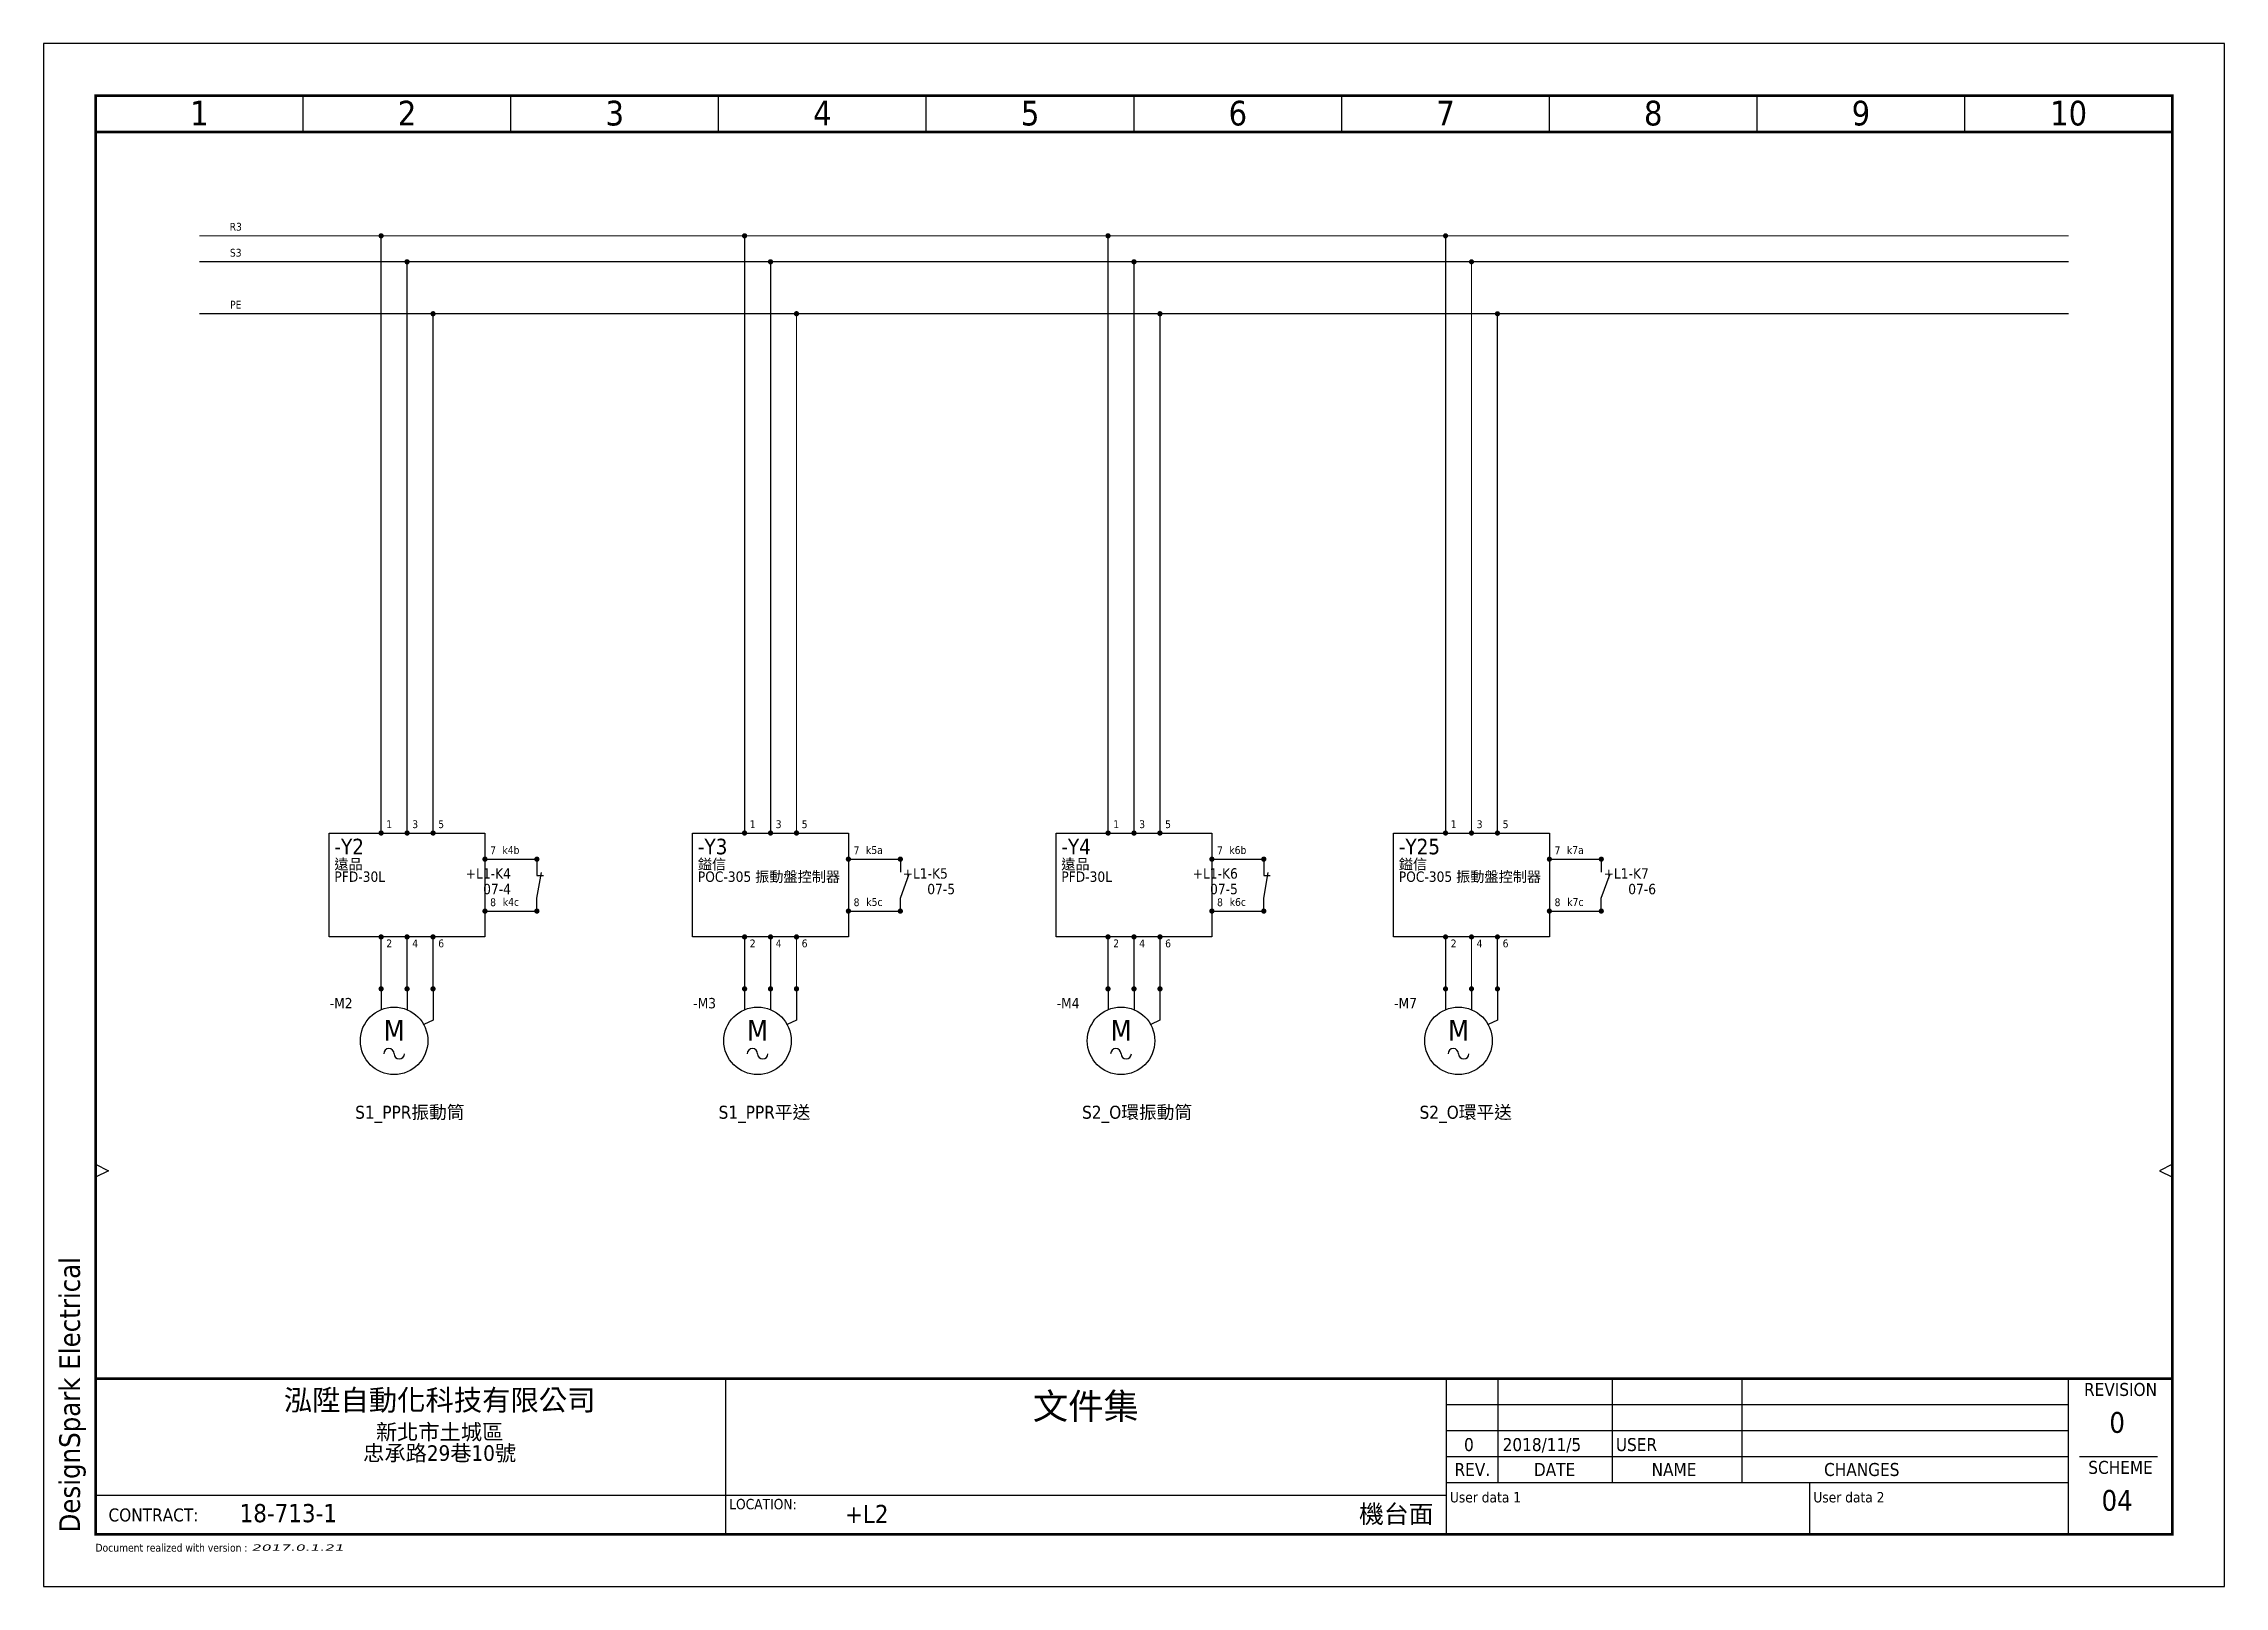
# Model space of a CAD drawing. Header units: millimetres. Extents: x 0 to 420, y 0 to 297.
import ezdxf
from ezdxf.enums import TextEntityAlignment as Align
from ezdxf.lldxf.tags import DXFTag

# ---------------------------------------------------------------- set-up
doc = ezdxf.new("R2010")
doc.units = ezdxf.units.MM
doc.header["$LTSCALE"] = 10
doc.linetypes.add('CONTINU', pattern=[0])
doc.layers.add('DoNotPrint', color=7, linetype='Continuous', plot=False)
doc.layers.add('TITLEBLOCK', color=7, linetype='Continuous')
doc.styles.add('TAHOMA_STANDARD', font='')
doc.styles.add('tr_blackboxpt', font='TAHOMA.TTF', dxfattribs={"height": 1.5})
doc.styles.add('tr_line_equip', font='', dxfattribs={"height": 1.5})
doc.styles.get('TAHOMA_STANDARD').set_extended_font_data('Tahoma')
doc.styles.get('tr_line_equip').set_extended_font_data('Tahoma')
tags = doc.linetypes.add('INTERROMPU', pattern=[0.75, 0.5, -0.25]).pattern_tags.tags
tags[6:7] = [DXFTag(74, 4), DXFTag(75, 0), DXFTag(340, '0'), DXFTag(46, 0.0), DXFTag(50, 0.0), DXFTag(44, 0.0), DXFTag(45, 0.0)]
tags[4:5] = [DXFTag(74, 4), DXFTag(75, 0), DXFTag(340, '0'), DXFTag(46, 0.0), DXFTag(50, 0.0), DXFTag(44, 0.0), DXFTag(45, 0.0)]
tags = doc.linetypes.add('INTERROMPU2', pattern=[0.375, 0.25, -0.125]).pattern_tags.tags
tags[6:7] = [DXFTag(74, 4), DXFTag(75, 0), DXFTag(340, '0'), DXFTag(46, 0.0), DXFTag(50, 0.0), DXFTag(44, 0.0), DXFTag(45, 0.0)]
tags[4:5] = [DXFTag(74, 4), DXFTag(75, 0), DXFTag(340, '0'), DXFTag(46, 0.0), DXFTag(50, 0.0), DXFTag(44, 0.0), DXFTag(45, 0.0)]

# ---------------------------------------------------------------- blocks, each defined once
blk = doc.blocks.new('EW_BB_BlackBox_2')
at = {"lineweight": 20, "style": 'TAHOMA_STANDARD'}
for tag, height, p in [('#TAG', 3, (1, -5)), ('#REF_DES_2', 2, (1, -10))]:
    blk.add_attdef(tag, text='', height=height, dxfattribs=at).set_placement(p, align=Align.BOTTOM_LEFT)
at = {"style": 'TAHOMA_STANDARD'}
blk.add_attdef('#REF_DES_1', (1, -7), '', height=2, dxfattribs=at)
blk = doc.blocks.new('振動線圈')
at = {"color": 0}
for p, q in [((0, 0), (0, -4)), ((5, 0), (5, -4))]:
    blk.add_line(p, q, dxfattribs=at)
for p, q in [((10, 0), (10, -6)), ((10, -6), (8.21, -6.89))]:
    blk.add_line(p, q)
blk.add_circle((2.5, -10), 6.5)
for centre, start, end in [((1.5, -12.5), 0, 180), ((3.5, -12.5), 180, 0)]:
    blk.add_arc(centre, 1, start, end)
at = {"style": 'TAHOMA_STANDARD'}
blk.add_text('M', height=4, dxfattribs=at).set_placement((2.5, -10), align=Align.CENTER)
blk.add_attdef('#P_TAG_2', text='', height=1.5, rotation=90, dxfattribs=at).set_placement((11.5, 2), align=Align.TOP_LEFT)
for tag, p, height in [('#REF_DES_1', (-21.5, 2.5), 2), ('#REF_DES_2', (-21.5, -0.5), 2), ('#P_TAG_0', (0.5, 0), 1.5), ('#P_TAG_1', (5.5, 0), 1.5)]:
    blk.add_attdef(tag, p, '', height=height, dxfattribs=at)
for tag, p in [('#TAG', (-5.5, -3.75)), ('#TD_2', (-5.5, -6.75))]:
    blk.add_attdef(tag, text='', height=2, dxfattribs=at).set_placement(p, align=Align.RIGHT)
at = {"linetype": 'CONTINU', "style": 'TAHOMA_STANDARD'}
for tag, p in [('#TD_3', (-5.5, -9.68)), ('#COM_TX_0', (-5.5, -12.18)), ('#COM_TX_1', (-5.5, -14.67))]:
    blk.add_attdef(tag, text='', height=2, dxfattribs=at).set_placement(p, align=Align.RIGHT)
blk = doc.blocks.new('TR_FDP_BASEA3CA_EN')
at = {"color": 7}
for p, q in [((50, 280), (50, 287)), ((90, 280), (90, 287)), ((130, 280), (130, 287)), ((170, 280), (170, 287)), ((210, 280), (210, 287)), ((250, 280), (250, 287)), ((290, 280), (290, 287)), ((330, 280), (330, 287)), ((370, 280), (370, 287)), ((10, 81.25), (12.5, 80)), ((12.5, 80), (10, 78.75)), ((410, 81.25), (407.5, 80)), ((407.5, 80), (410, 78.75)), ((131.41, 10), (131.41, 40)), ((270.16, 10), (270.16, 40)), ((280.16, 20), (280.16, 40)), ((302.16, 20), (302.16, 40)), ((327.16, 20), (327.16, 40)), ((390, 10), (390, 40)), ((270.16, 35), (390, 35)), ((270.16, 30), (390, 30)), ((270.16, 25), (390, 25)), ((392.11, 25), (407.11, 25)), ((270.16, 17.5), (10, 17.5)), ((270.16, 20), (390, 20)), ((340.08, 20), (340.08, 10))]:
    blk.add_line(p, q, dxfattribs=at)
at = {"color": 7, "const_width": 0.5}
blk.add_lwpolyline([(10, 287), (410, 287), (410, 10), (10, 10)], close=True, dxfattribs=at)
for points in [[(10, 280), (410, 280)], [(10, 40), (410, 40)]]:
    blk.add_lwpolyline(points, dxfattribs=at)
at = {"layer": 'DoNotPrint', "color": 7}
for p, q in [((420, 297), (0, 297)), ((0, 297), (0, 0)), ((420, 0), (420, 297)), ((0, 0), (420, 0))]:
    blk.add_line(p, q, dxfattribs=at)
at = {"color": 7, "style": 'TAHOMA_STANDARD'}
for s, p in [('REVISION', (400, 37.91)), ('CHANGES', (350.16, 22.5)), ('SCHEME', (400, 22.91))]:
    blk.add_text(s, height=2.5, dxfattribs=at).set_placement(p, align=Align.MIDDLE_CENTER)
for s, p in [('REV.', (275.16, 22.5)), ('DATE', (291, 22.5)), ('NAME', (314, 22.5))]:
    blk.add_text(s, height=2.5, dxfattribs=at).set_placement(p, align=Align.MIDDLE)
for s, height, p in [('LOCATION:', 2, (132.04, 15.84)), ('CONTRACT:', 2.5, (12.5, 13.75)), ('Document realized with version :', 1.5, (9.99, 7.44))]:
    blk.add_text(s, height=height, dxfattribs=at).set_placement(p, align=Align.MIDDLE_LEFT)
for tag, height, p in [('#COL', 4.75, (30, 281.25)), ('#COL', 4.75, (70, 281.25)), ('#COL', 4.75, (110, 281.25)), ('#COL', 4.75, (150, 281.25)), ('#COL', 4.75, (190, 281.25)), ('#COL', 4.75, (230, 281.25)), ('#COL', 4.75, (270, 281.25)), ('#COL', 4.75, (310, 281.25)), ('#COL', 4.75, (350, 281.25)), ('#COL', 4.75, (390, 281.25)), ('#PROJECT_DWG_OFFICE', 4, (76.27, 33.86)), ('#BUNDLE_TZ_0_L1', 5, (200.73, 32.17)), ('#PROJECT_DWG_OFFICE_ADDRESS_1', 3, (76.27, 28.22)), ('#PROJECT_DWG_OFFICE_ADDRESS_2', 3, (76.27, 24.16)), ('#FOLIO_TZ_1_L1', 4, (200.8, 24.51)), ('#PROJECT_DWG_OFFICE_ADDRESS_3', 3, (76.27, 19.93)), ('#FOLIO_TZ_2_L1', 4, (200.74, 18.8))]:
    blk.add_attdef(tag, text='', height=height, dxfattribs=at).set_placement(p, align=Align.CENTER)
blk.add_attdef('#APP_NAME', text='', height=4, rotation=90, dxfattribs=at).set_placement((5, 10.37), align=Align.MIDDLE_LEFT)
for tag, height, p in [('#REV_NO_-0', 2.5, (274.5, 37.3)), ('#REV_NO_-1', 2.5, (274.5, 32.4)), ('#REV_NO', 4, (399.35, 31.56)), ('#REV_NO_-2', 2.5, (274.5, 27.3)), ('#FOLIO_TAG', 4, (399.35, 16.56))]:
    blk.add_attdef(tag, text='', height=height, dxfattribs=at).set_placement(p, align=Align.MIDDLE_CENTER)
for tag, height, p in [('#REV_CREATED_ON_-0', 2.5, (281, 37.2)), ('#REV_CREATED_BY_-0', 2.5, (302.7, 37.3)), ('#REV_NO_-0_TZ_0_L1', 2.5, (327.9, 37.3)), ('#REV_CREATED_BY_-1', 2.5, (302.7, 32.4)), ('#REV_CREATED_ON_-1', 2.5, (281, 32.1)), ('#REV_NO_-1_TZ_0_L1', 2.5, (327.9, 32.1)), ('#REV_CREATED_ON_-2', 2.5, (281, 27.3)), ('#REV_CREATED_BY_-2', 2.5, (302.8, 27.3)), ('#REV_NO_-2_TZ_0_L1', 2.5, (327.9, 27.5)), ('#FOLIO_LOC_TAG', 3.5, (154.33, 13.94))]:
    blk.add_attdef(tag, text='', height=height, dxfattribs=at).set_placement(p, align=Align.MIDDLE_LEFT)
for tag, p, height in [('##BUNDLE_TX_0_EN', (270.84, 16.16), 2), ('##BUNDLE_TX_1_EN', (340.84, 16.16), 2), ('#BUNDLE_TX_0', (271.84, 12.16), 2.5), ('#BUNDLE_TX_1', (342.1, 12.16), 2.5)]:
    blk.add_attdef(tag, p, '', height=height, dxfattribs=at)
blk.add_attdef('#PROJECT_CONTRACT_NUM', text='', height=3.5, dxfattribs=at).set_placement((37.75, 11.3), align=Align.BOTTOM_LEFT)
blk.add_attdef('#FOLIO_LOC_TZ_0_L1', text='', height=3.5, dxfattribs=at).set_placement((267.68, 13.94), align=Align.MIDDLE_RIGHT)
at = {"color": 7, "style": 'TAHOMA_STANDARD', "oblique": 15, "width": 2.071003}
blk.add_attdef('#ELVER', text='', height=1.21, dxfattribs=at).set_placement((40, 7.46), align=Align.MIDDLE_LEFT)
blk = doc.blocks.new('TR-EL057')
at = {"color": 0, "linetype": 'CONTINU'}
for p, q in [((0, 0), (0, -2.5)), ((0, -7.5), (-1.71, -2.8)), ((0, -10), (0, -7.5))]:
    blk.add_line(p, q, dxfattribs=at)
at = {"style": 'TAHOMA_STANDARD'}
blk.add_attdef('#P_TAG_0', (0.5, 0), '', height=1.5, dxfattribs=at)
at = {"linetype": 'CONTINU', "style": 'TAHOMA_STANDARD'}
for tag, p in [('#TAG', (-5, -3.75)), ('#CROSS_REF', (-5, -6.75)), ('#COM_TX_0', (-4.96, -9.54)), ('#COM_TX_1', (-4.96, -12.54))]:
    blk.add_attdef(tag, text='', height=2, dxfattribs=at).set_placement(p, align=Align.RIGHT)
at = {"style": 'TAHOMA_STANDARD'}
blk.add_attdef('#P_TAG_1', text='', height=1.5, dxfattribs=at).set_placement((0.5, -10), align=Align.TOP_LEFT)
blk = doc.blocks.new('TR-EL061')
at = {"color": 0, "linetype": 'CONTINU'}
for p, q in [((0, 0), (0, -3.12)), ((0, -7.5), (0.87, -2.58)), ((0, -3.12), (1.25, -3.12)), ((0, -10), (0, -7.5))]:
    blk.add_line(p, q, dxfattribs=at)
at = {"style": 'TAHOMA_STANDARD'}
blk.add_attdef('#P_TAG_0', (0.5, 0), '', height=1.5, dxfattribs=at)
at = {"linetype": 'CONTINU', "style": 'TAHOMA_STANDARD'}
for tag, p in [('#TAG', (-5, -3.75)), ('#CROSS_REF', (-5, -6.75))]:
    blk.add_attdef(tag, text='', height=2, dxfattribs=at).set_placement(p, align=Align.RIGHT)
at = {"style": 'TAHOMA_STANDARD'}
for tag, p in [('#COM_TX_0', (-4.97, -9.61)), ('#COM_TX_1', (-4.97, -12.36))]:
    blk.add_attdef(tag, text='', height=2, dxfattribs=at).set_placement(p, align=Align.RIGHT)
blk.add_attdef('#P_TAG_1', text='', height=1.5, dxfattribs=at).set_placement((0.5, -10), align=Align.TOP_LEFT)

msp = doc.modelspace()

# ---------------------------------------------------------------- linework, layer by layer
at = {"color": 221}
for points in [[(65.28, 260, 0.45, 0.45, 1), (64.72, 260, 0.45, 0.45, 1)], [(135.28, 260, 0.45, 0.45, 1), (134.72, 260, 0.45, 0.45, 1)], [(205.28, 260, 0.45, 0.45, 1), (204.72, 260, 0.45, 0.45, 1)], [(270.27, 260, 0.45, 0.45, 1), (269.73, 260, 0.45, 0.45, 1)], [(70.28, 255, 0.45, 0.45, 1), (69.72, 255, 0.45, 0.45, 1)], [(140.28, 255, 0.45, 0.45, 1), (139.72, 255, 0.45, 0.45, 1)], [(210.28, 255, 0.45, 0.45, 1), (209.72, 255, 0.45, 0.45, 1)], [(275.27, 255, 0.45, 0.45, 1), (274.73, 255, 0.45, 0.45, 1)], [(75.28, 245, 0.45, 0.45, 1), (74.72, 245, 0.45, 0.45, 1)], [(145.28, 245, 0.45, 0.45, 1), (144.72, 245, 0.45, 0.45, 1)], [(215.28, 245, 0.45, 0.45, 1), (214.72, 245, 0.45, 0.45, 1)], [(280.27, 245, 0.45, 0.45, 1), (279.73, 245, 0.45, 0.45, 1)]]:
    msp.add_lwpolyline(points, format="xyseb", close=True, dxfattribs=at)
at = {"color": 14, "linetype": 'Continuous', "const_width": 0.25}
for points in [[(30, 260), (65, 260)], [(65, 145.03), (65, 260)], [(65, 260), (135, 260)], [(135, 145.03), (135, 260)], [(135, 260), (205, 260)], [(205, 145.03), (205, 260)], [(205, 260), (270, 260)], [(270, 145.03), (270, 260)], [(270, 260), (390, 260)], [(65, 115.03), (65, 125.03)], [(135, 115.03), (135, 125.03)], [(205, 115.03), (205, 125.03)], [(270, 115.03), (270, 125.03)]]:
    msp.add_lwpolyline(points, dxfattribs=at)
at = {"color": 7, "linetype": 'Continuous', "const_width": 0.25}
for points in [[(30, 255), (70, 255)], [(70, 145.03), (70, 255)], [(70, 255), (140, 255)], [(140, 145.03), (140, 255)], [(140, 255), (210, 255)], [(210, 145.03), (210, 255)], [(210, 255), (275, 255)], [(275, 145.03), (275, 255)], [(275, 255), (390, 255)], [(70, 115.03), (70, 125.03)], [(140, 115.03), (140, 125.03)], [(210, 115.03), (210, 125.03)], [(275, 115.03), (275, 125.03)]]:
    msp.add_lwpolyline(points, dxfattribs=at)
at = {"color": 3, "linetype": 'INTERROMPU2', "const_width": 0.25}
for points in [[(30, 245), (75, 245)], [(75, 145.03), (75, 245)], [(75, 245), (145, 245)], [(145, 145.03), (145, 245)], [(145, 245), (215, 245)], [(215, 145.03), (215, 245)], [(215, 245), (280, 245)], [(280, 145.03), (280, 245)], [(280, 245), (390, 245)], [(75, 115.03), (75, 125.03)], [(145, 115.03), (145, 125.03)], [(215, 115.03), (215, 125.03)], [(280, 115.03), (280, 125.03)]]:
    msp.add_lwpolyline(points, dxfattribs=at)
at = {"linetype": 'INTERROMPU'}
for points in [[(55, 145.03), (85, 145.03), (85, 125.03), (55, 125.03)], [(125, 145.03), (155, 145.03), (155, 125.03), (125, 125.03)], [(195, 145.03), (225, 145.03), (225, 125.03), (195, 125.03)], [(260, 145.03), (290, 145.03), (290, 125.03), (260, 125.03)]]:
    msp.add_lwpolyline(points, close=True, dxfattribs=at)
at = {"color": 12}
for points in [[(65.28, 145.03, 0.45, 0.45, 1), (64.72, 145.03, 0.45, 0.45, 1)], [(70.28, 145.03, 0.45, 0.45, 1), (69.72, 145.03, 0.45, 0.45, 1)], [(75.28, 145.03, 0.45, 0.45, 1), (74.72, 145.03, 0.45, 0.45, 1)], [(135.28, 145.03, 0.45, 0.45, 1), (134.72, 145.03, 0.45, 0.45, 1)], [(140.28, 145.03, 0.45, 0.45, 1), (139.72, 145.03, 0.45, 0.45, 1)], [(145.28, 145.03, 0.45, 0.45, 1), (144.72, 145.03, 0.45, 0.45, 1)], [(205.28, 145.03, 0.45, 0.45, 1), (204.72, 145.03, 0.45, 0.45, 1)], [(210.28, 145.03, 0.45, 0.45, 1), (209.72, 145.03, 0.45, 0.45, 1)], [(215.28, 145.03, 0.45, 0.45, 1), (214.72, 145.03, 0.45, 0.45, 1)], [(270.27, 145.03, 0.45, 0.45, 1), (269.73, 145.03, 0.45, 0.45, 1)], [(275.27, 145.03, 0.45, 0.45, 1), (274.73, 145.03, 0.45, 0.45, 1)], [(280.27, 145.03, 0.45, 0.45, 1), (279.73, 145.03, 0.45, 0.45, 1)], [(85.28, 140, 0.45, 0.45, 1), (84.72, 140, 0.45, 0.45, 1)], [(95.28, 140, 0.45, 0.45, 1), (94.72, 140, 0.45, 0.45, 1)], [(155.28, 140, 0.45, 0.45, 1), (154.72, 140, 0.45, 0.45, 1)], [(165.28, 140, 0.45, 0.45, 1), (164.72, 140, 0.45, 0.45, 1)], [(225.28, 140, 0.45, 0.45, 1), (224.72, 140, 0.45, 0.45, 1)], [(235.28, 140, 0.45, 0.45, 1), (234.72, 140, 0.45, 0.45, 1)], [(290.27, 140, 0.45, 0.45, 1), (289.73, 140, 0.45, 0.45, 1)], [(300.27, 140, 0.45, 0.45, 1), (299.73, 140, 0.45, 0.45, 1)], [(85.28, 130, 0.45, 0.45, 1), (84.72, 130, 0.45, 0.45, 1)], [(95.28, 130, 0.45, 0.45, 1), (94.72, 130, 0.45, 0.45, 1)], [(155.28, 130, 0.45, 0.45, 1), (154.72, 130, 0.45, 0.45, 1)], [(165.28, 130, 0.45, 0.45, 1), (164.72, 130, 0.45, 0.45, 1)], [(225.28, 130, 0.45, 0.45, 1), (224.72, 130, 0.45, 0.45, 1)], [(235.28, 130, 0.45, 0.45, 1), (234.72, 130, 0.45, 0.45, 1)], [(290.27, 130, 0.45, 0.45, 1), (289.73, 130, 0.45, 0.45, 1)], [(300.27, 130, 0.45, 0.45, 1), (299.73, 130, 0.45, 0.45, 1)], [(65.28, 125.03, 0.45, 0.45, 1), (64.72, 125.03, 0.45, 0.45, 1)], [(70.28, 125.03, 0.45, 0.45, 1), (69.72, 125.03, 0.45, 0.45, 1)], [(75.28, 125.03, 0.45, 0.45, 1), (74.72, 125.03, 0.45, 0.45, 1)], [(135.28, 125.03, 0.45, 0.45, 1), (134.72, 125.03, 0.45, 0.45, 1)], [(140.28, 125.03, 0.45, 0.45, 1), (139.72, 125.03, 0.45, 0.45, 1)], [(145.28, 125.03, 0.45, 0.45, 1), (144.72, 125.03, 0.45, 0.45, 1)], [(205.28, 125.03, 0.45, 0.45, 1), (204.72, 125.03, 0.45, 0.45, 1)], [(210.28, 125.03, 0.45, 0.45, 1), (209.72, 125.03, 0.45, 0.45, 1)], [(215.28, 125.03, 0.45, 0.45, 1), (214.72, 125.03, 0.45, 0.45, 1)], [(270.27, 125.03, 0.45, 0.45, 1), (269.73, 125.03, 0.45, 0.45, 1)], [(275.27, 125.03, 0.45, 0.45, 1), (274.73, 125.03, 0.45, 0.45, 1)], [(280.27, 125.03, 0.45, 0.45, 1), (279.73, 125.03, 0.45, 0.45, 1)], [(65.28, 115.03, 0.45, 0.45, 1), (64.72, 115.03, 0.45, 0.45, 1)], [(70.28, 115.03, 0.45, 0.45, 1), (69.72, 115.03, 0.45, 0.45, 1)], [(75.28, 115.03, 0.45, 0.45, 1), (74.72, 115.03, 0.45, 0.45, 1)], [(135.28, 115.03, 0.45, 0.45, 1), (134.72, 115.03, 0.45, 0.45, 1)], [(140.28, 115.03, 0.45, 0.45, 1), (139.72, 115.03, 0.45, 0.45, 1)], [(145.28, 115.03, 0.45, 0.45, 1), (144.72, 115.03, 0.45, 0.45, 1)], [(205.28, 115.03, 0.45, 0.45, 1), (204.72, 115.03, 0.45, 0.45, 1)], [(210.28, 115.03, 0.45, 0.45, 1), (209.72, 115.03, 0.45, 0.45, 1)], [(215.28, 115.03, 0.45, 0.45, 1), (214.72, 115.03, 0.45, 0.45, 1)], [(270.27, 115.03, 0.45, 0.45, 1), (269.73, 115.03, 0.45, 0.45, 1)], [(275.27, 115.03, 0.45, 0.45, 1), (274.73, 115.03, 0.45, 0.45, 1)], [(280.27, 115.03, 0.45, 0.45, 1), (279.73, 115.03, 0.45, 0.45, 1)]]:
    msp.add_lwpolyline(points, format="xyseb", close=True, dxfattribs=at)
at = {"color": 231, "linetype": 'Continuous'}
for points in [[(85, 140), (95, 140)], [(155, 140), (165, 140)], [(225, 140), (235, 140)], [(290, 140), (300, 140)], [(85, 130), (95, 130)], [(155, 130), (165, 130)], [(225, 130), (235, 130)], [(290, 130), (300, 130)]]:
    msp.add_lwpolyline(points, dxfattribs=at)

# ---------------------------------------------------------------- block references
for name, p, values in [('EW_BB_BlackBox_2', (55, 145.03), {'#TAG': '-Y2', '#REF_DES_2': 'PFD-30L', '#REF_DES_1': '遠品'}), ('EW_BB_BlackBox_2', (125, 145.03), {'#TAG': '-Y3', '#REF_DES_2': 'POC-305 振動盤控制器', '#REF_DES_1': '鎰信'}), ('EW_BB_BlackBox_2', (195, 145.03), {'#TAG': '-Y4', '#REF_DES_2': 'PFD-30L', '#REF_DES_1': '遠品'}), ('EW_BB_BlackBox_2', (260, 145.03), {'#TAG': '-Y25', '#REF_DES_2': 'POC-305 振動盤控制器', '#REF_DES_1': '鎰信'}), ('TR-EL061', (95, 140), {'#TAG': '+L1-K4', '#CROSS_REF': '07-4'}), ('TR-EL061', (235, 140), {'#TAG': '+L1-K6', '#CROSS_REF': '07-5'})]:
    msp.add_blockref(name, p).add_auto_attribs(values)
at = {"extrusion": (0, 0, -1)}
ref = msp.add_blockref('TR-EL057', (-165, 140), dxfattribs=at)
ref.add_attrib('#TAG', '+L1-K5', dxfattribs={"linetype": 'CONTINU', "height": 2, "style": 'TAHOMA_STANDARD'}).set_placement((174.15, 136.25), align=Align.RIGHT)
ref.add_attrib('#CROSS_REF', '07-5', dxfattribs={"linetype": 'CONTINU', "height": 2, "style": 'TAHOMA_STANDARD'}).set_placement((175.54, 133.25), align=Align.RIGHT)
ref = msp.add_blockref('TR-EL057', (-300, 140), dxfattribs=at)
ref.add_attrib('#TAG', '+L1-K7', dxfattribs={"linetype": 'CONTINU', "height": 2, "style": 'TAHOMA_STANDARD'}).set_placement((309.15, 136.25), align=Align.RIGHT)
ref.add_attrib('#CROSS_REF', '07-6', dxfattribs={"linetype": 'CONTINU', "height": 2, "style": 'TAHOMA_STANDARD'}).set_placement((310.54, 133.25), align=Align.RIGHT)
ref = msp.add_blockref('振動線圈', (65, 115.03))
ref.add_attrib('#TAG', '-M2', dxfattribs={"height": 2, "style": 'TAHOMA_STANDARD'}).set_placement((59.5, 111.28), align=Align.RIGHT)
ref = msp.add_blockref('振動線圈', (135, 115.03))
ref.add_attrib('#TAG', '-M3', dxfattribs={"height": 2, "style": 'TAHOMA_STANDARD'}).set_placement((129.5, 111.28), align=Align.RIGHT)
ref = msp.add_blockref('振動線圈', (205, 115.03))
ref.add_attrib('#TAG', '-M4', dxfattribs={"height": 2, "style": 'TAHOMA_STANDARD'}).set_placement((199.5, 111.28), align=Align.RIGHT)
ref = msp.add_blockref('振動線圈', (270, 115.03))
ref.add_attrib('#TAG', '-M7', dxfattribs={"height": 2, "style": 'TAHOMA_STANDARD'}).set_placement((264.5, 111.28), align=Align.RIGHT)
at = {"layer": 'TITLEBLOCK'}
ref = msp.add_blockref('TR_FDP_BASEA3CA_EN', (0, 0), dxfattribs=at)
ref.add_attrib('#COL', '1', dxfattribs={"layer": '0', "color": 7, "height": 4.75, "style": 'TAHOMA_STANDARD'}).set_placement((30, 281.25), align=Align.CENTER)
ref.add_attrib('#COL', '2', dxfattribs={"layer": '0', "color": 7, "height": 4.75, "style": 'TAHOMA_STANDARD'}).set_placement((70, 281.25), align=Align.CENTER)
ref.add_attrib('#COL', '3', dxfattribs={"layer": '0', "color": 7, "height": 4.75, "style": 'TAHOMA_STANDARD'}).set_placement((110, 281.25), align=Align.CENTER)
ref.add_attrib('#COL', '4', dxfattribs={"layer": '0', "color": 7, "height": 4.75, "style": 'TAHOMA_STANDARD'}).set_placement((150, 281.25), align=Align.CENTER)
ref.add_attrib('#COL', '5', dxfattribs={"layer": '0', "color": 7, "height": 4.75, "style": 'TAHOMA_STANDARD'}).set_placement((190, 281.25), align=Align.CENTER)
ref.add_attrib('#COL', '6', dxfattribs={"layer": '0', "color": 7, "height": 4.75, "style": 'TAHOMA_STANDARD'}).set_placement((230, 281.25), align=Align.CENTER)
ref.add_attrib('#COL', '7', dxfattribs={"layer": '0', "color": 7, "height": 4.75, "style": 'TAHOMA_STANDARD'}).set_placement((270, 281.25), align=Align.CENTER)
ref.add_attrib('#COL', '8', dxfattribs={"layer": '0', "color": 7, "height": 4.75, "style": 'TAHOMA_STANDARD'}).set_placement((310, 281.25), align=Align.CENTER)
ref.add_attrib('#COL', '9', dxfattribs={"layer": '0', "color": 7, "height": 4.75, "style": 'TAHOMA_STANDARD'}).set_placement((350, 281.25), align=Align.CENTER)
ref.add_attrib('#COL', '10', dxfattribs={"layer": '0', "color": 7, "height": 4.75, "style": 'TAHOMA_STANDARD'}).set_placement((390, 281.25), align=Align.CENTER)
ref.add_attrib('#FOLIO_TAG', '04', dxfattribs={"layer": '0', "color": 7, "height": 4, "style": 'TAHOMA_STANDARD'}).set_placement((399.35, 16.56), align=Align.MIDDLE_CENTER)
ref.add_attrib('#FOLIO_LOC_TAG', '+L2', dxfattribs={"layer": '0', "color": 7, "height": 3.5, "style": 'TAHOMA_STANDARD'}).set_placement((154.33, 13.94), align=Align.MIDDLE_LEFT)
ref.add_attrib('#FOLIO_LOC_TZ_0_L1', '機台面', dxfattribs={"layer": '0', "color": 7, "height": 3.5, "style": 'TAHOMA_STANDARD'}).set_placement((267.68, 13.94), align=Align.MIDDLE_RIGHT)
ref.add_attrib('#BUNDLE_TZ_0_L1', '文件集', dxfattribs={"layer": '0', "color": 7, "height": 5, "style": 'TAHOMA_STANDARD'}).set_placement((200.73, 32.17), align=Align.CENTER)
ref.add_attrib('#PROJECT_CONTRACT_NUM', '18-713-1', dxfattribs={"layer": '0', "color": 7, "height": 3.5, "style": 'TAHOMA_STANDARD'}).set_placement((37.75, 11.3), align=Align.BOTTOM_LEFT)
ref.add_attrib('#REV_NO', '0', dxfattribs={"layer": '0', "color": 7, "height": 4, "style": 'TAHOMA_STANDARD'}).set_placement((399.35, 31.56), align=Align.MIDDLE_CENTER)
ref.add_attrib('#ELVER', '2017.0.1.21', dxfattribs={"layer": '0', "color": 7, "height": 1.2071, "style": 'TAHOMA_STANDARD', "oblique": 15, "width": 2.071003}).set_placement((40, 7.46), align=Align.MIDDLE_LEFT)
ref.add_attrib('#PROJECT_DWG_OFFICE', '泓陞自動化科技有限公司', dxfattribs={"layer": '0', "color": 7, "height": 4, "style": 'TAHOMA_STANDARD'}).set_placement((76.27, 33.86), align=Align.CENTER)
ref.add_attrib('#PROJECT_DWG_OFFICE_ADDRESS_1', '新北市土城區', dxfattribs={"layer": '0', "color": 7, "height": 3, "style": 'TAHOMA_STANDARD'}).set_placement((76.27, 28.22), align=Align.CENTER)
ref.add_attrib('#PROJECT_DWG_OFFICE_ADDRESS_2', '忠承路29巷10號', dxfattribs={"layer": '0', "color": 7, "height": 3, "style": 'TAHOMA_STANDARD'}).set_placement((76.27, 24.16), align=Align.CENTER)
ref.add_attrib('##BUNDLE_TX_0_EN', 'User data 1', (270.84, 16.16), dxfattribs={"layer": '0', "color": 7, "height": 2, "style": 'TAHOMA_STANDARD'})
ref.add_attrib('##BUNDLE_TX_1_EN', 'User data 2', (340.84, 16.16), dxfattribs={"layer": '0', "color": 7, "height": 2, "style": 'TAHOMA_STANDARD'})
ref.add_attrib('#REV_NO_-2', '0', dxfattribs={"layer": '0', "color": 7, "height": 2.5, "style": 'TAHOMA_STANDARD'}).set_placement((274.5, 27.3), align=Align.MIDDLE_CENTER)
ref.add_attrib('#REV_CREATED_ON_-2', '2018/11/5', dxfattribs={"layer": '0', "color": 7, "height": 2.5, "style": 'TAHOMA_STANDARD'}).set_placement((281, 27.3), align=Align.MIDDLE_LEFT)
ref.add_attrib('#REV_CREATED_BY_-2', 'USER', dxfattribs={"layer": '0', "color": 7, "height": 2.5, "style": 'TAHOMA_STANDARD'}).set_placement((302.8, 27.3), align=Align.MIDDLE_LEFT)
ref.add_attrib('#APP_NAME', 'DesignSpark Electrical', dxfattribs={"layer": '0', "color": 7, "height": 4, "rotation": 90, "style": 'TAHOMA_STANDARD'}).set_placement((5, 10.37), align=Align.MIDDLE_LEFT)

# ---------------------------------------------------------------- texts
at = {"color": 7, "style": 'tr_line_equip'}
for s, p in [('R3', (37, 261)), ('S3', (37, 256)), ('PE', (37, 246)), ('k4b', (90, 141)), ('k5a', (160, 141)), ('k6b', (230, 141)), ('k7a', (295, 141)), ('k4c', (90, 131)), ('k5c', (160, 131)), ('k6c', (230, 131)), ('k7c', (295, 131))]:
    msp.add_text(s, height=1.5, dxfattribs=at).set_placement(p, align=Align.CENTER)
at = {"style": 'tr_blackboxpt'}
for s, p in [('1', (66, 145.53)), ('1', (66, 145.53)), ('3', (71, 145.53)), ('5', (76, 145.53)), ('1', (136, 145.53)), ('3', (141, 145.53)), ('5', (146, 145.53)), ('1', (206, 145.53)), ('3', (211, 145.53)), ('5', (216, 145.53)), ('1', (271, 145.53)), ('3', (276, 145.53)), ('5', (281, 145.53)), ('7', (86, 140.5)), ('7', (156, 140.5)), ('7', (226, 140.5)), ('7', (291, 140.5)), ('8', (86, 130.5)), ('8', (156, 130.5)), ('8', (226, 130.5)), ('8', (291, 130.5))]:
    msp.add_text(s, height=1.5, dxfattribs=at).set_placement(p, align=Align.BOTTOM_LEFT)
for s, p in [('2', (66, 124.53)), ('4', (71, 124.53)), ('6', (76, 124.53)), ('2', (136, 124.53)), ('4', (141, 124.53)), ('6', (146, 124.53)), ('2', (206, 124.53)), ('4', (211, 124.53)), ('6', (216, 124.53)), ('2', (271, 124.53)), ('4', (276, 124.53)), ('6', (281, 124.53))]:
    msp.add_text(s, height=1.5, dxfattribs=at).set_placement(p, align=Align.TOP_LEFT)
at = {"style": 'TAHOMA_STANDARD'}
for s, p in [('S1_PPR振動筒', (60, 90.03)), ('S1_PPR平送', (130, 90.03)), ('S2_O環振動筒', (200, 90.03)), ('S2_O環平送', (265, 90.03))]:
    msp.add_text(s, height=2.5, dxfattribs=at).set_placement(p)

doc.saveas('drawing.dxf')
